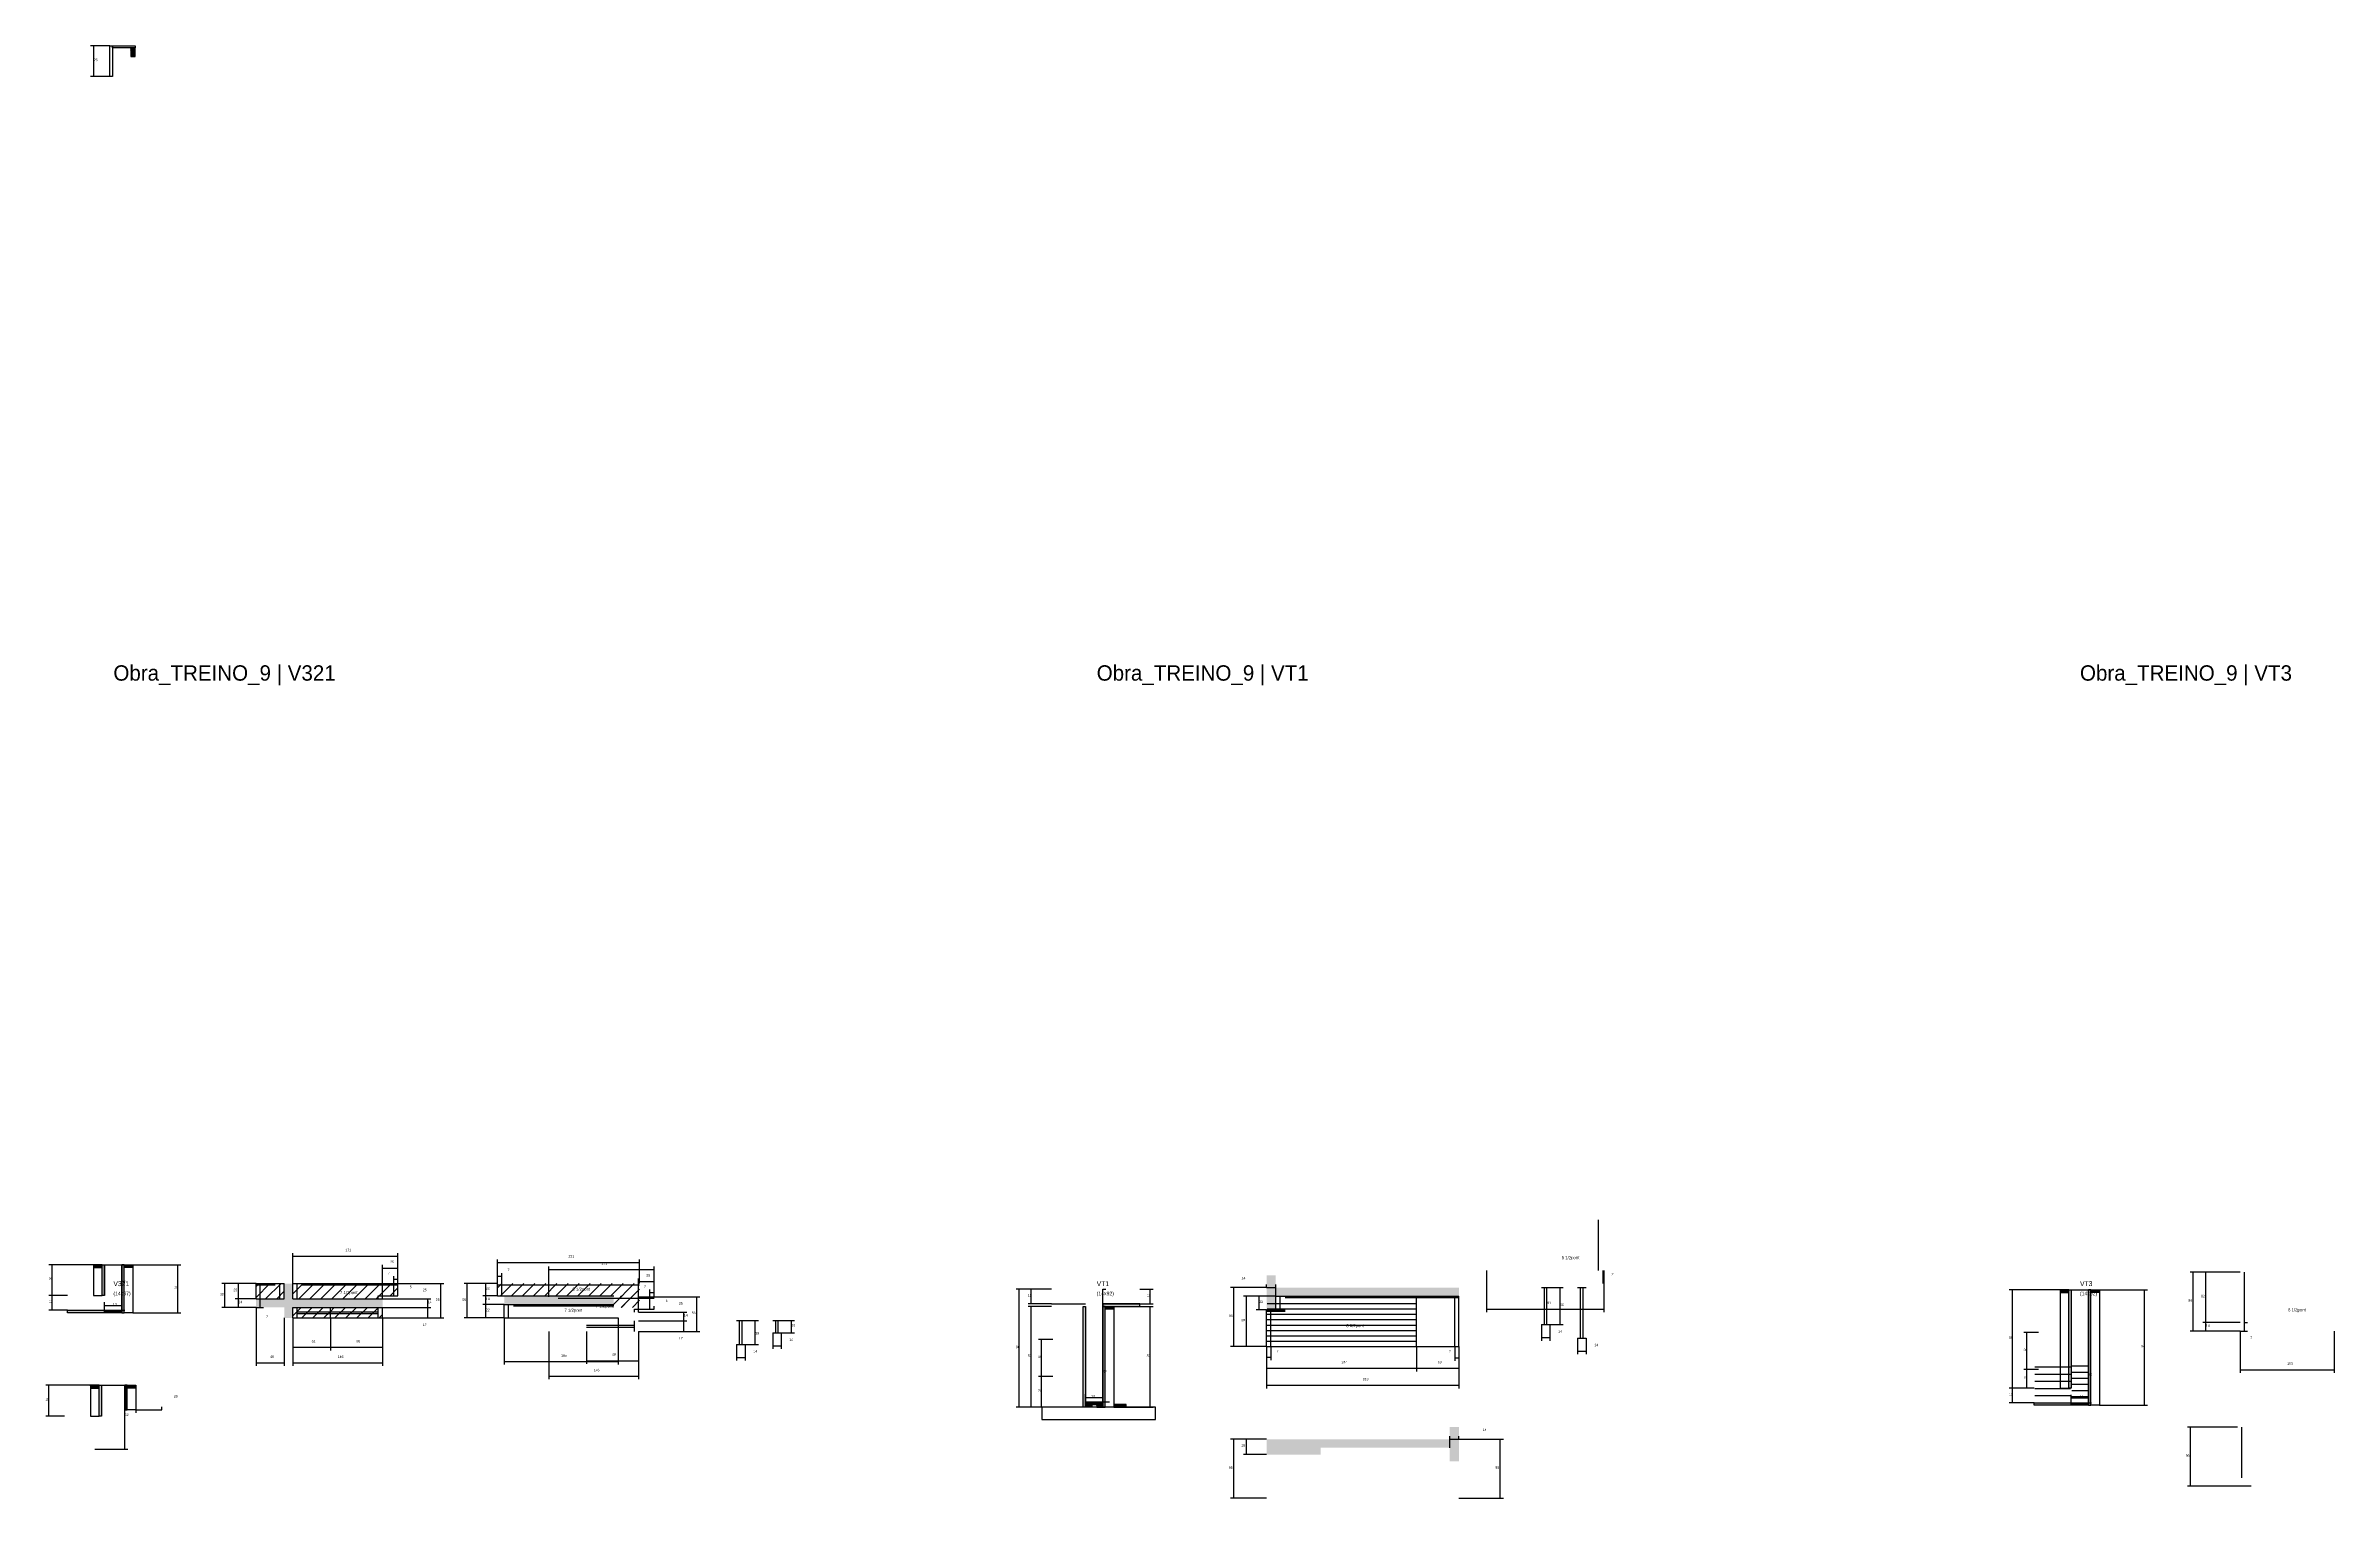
# Model space of a CAD drawing. Header units: metres. Extents: x -2848 to 22762, y -45195 to 1016.
# Drawn here: x 9490 to 13214, y -44340 to -41977 of the extents above; entities that cross this region are included whole.
import ezdxf

# ---------------------------------------------------------------- set-up
doc = ezdxf.new("R2010")
doc.units = ezdxf.units.M
for name, color, linetype in [('COTA', 4, 'Continuous'), ('Cota Seção (2x)', 4, 'Continuous'), ('Hachura', 253, 'Continuous'), ('LABEL_ID', 3, 'Continuous'), ('Madeira', 126, 'Continuous'), ('NOMENCLATURA', 7, 'Continuous'), ('Painéis', 200, 'Continuous'), ('SARR_2.2x7', 40, 'Continuous'), ('SARR_EDITAR', 141, 'Continuous'), ('Texto Seção', 7, 'Continuous')]:
    doc.layers.add(name, color=color, linetype=linetype)

msp = doc.modelspace()

# ---------------------------------------------------------------- hatches: boundary and pattern name
at = {"layer": 'COTA'}
h = msp.add_hatch(dxfattribs=at)
h.set_pattern_fill('AR-CONC', scale=0.03)
h.paths.add_polyline_path([(9892.1, -44015.8), (9892.1, -43990.8), (9878.1, -43990.8), (9878.1, -44015.8), (9832.1, -44015.8), (9832.1, -44029.8), (9878.1, -44029.8), (9878.1, -44046.8), (9892.1, -44046.8), (9892.1, -44029.8), (10038.1, -44029.8), (10038.1, -44015.8)])
h = msp.add_hatch(dxfattribs=at)
h.set_pattern_fill('AR-CONC', scale=0.03)
h.paths.add_polyline_path([(10414.1, -44024.8), (10414.1, -44010.8), (10236.1, -44010.8), (10236.1, -44024.8)])
h = msp.add_hatch(dxfattribs=at)
h.set_pattern_fill('AR-CONC', scale=0.03)
h.paths.add_polyline_path([(11491.5, -44011.5), (11789.5, -44011.5), (11789.5, -43997.5), (11491.5, -43997.5), (11491.5, -43977.5), (11476.5, -43977.5), (11476.5, -44033.5), (11491.5, -44033.5)])
h = msp.add_hatch(dxfattribs=at)
h.set_pattern_fill('AR-CONC', scale=0.03)
h.paths.add_polyline_path([(11564.5, -44269.1), (11564.5, -44258.1), (11774.5, -44258.1), (11774.5, -44280.1), (11789.5, -44280.1), (11789.5, -44224.1), (11774.5, -44224.1), (11774.5, -44244.1), (11476.5, -44244.1), (11476.5, -44269.1)])
at = {"layer": 'Hachura'}
h = msp.add_hatch(dxfattribs=at)
h.set_pattern_fill('ANSI31', scale=0.5)
h.paths.add_polyline_path([(9581.6, -43964.7), (9581.6, -43960.3), (9581.6, -43960.3), (9567.6, -43960.3), (9567.6, -43960.3), (9567.6, -43964.7), (9567.6, -43964.7), (9581.6, -43964.7)])
h = msp.add_hatch(color=8, dxfattribs=at)
h.dxf.hatch_style = 1
h.paths.add_polyline_path([(9581.6, -43960.3), (9585.6, -43960.3), (9585.6, -44010.3), (9581.6, -44010.3)])
h = msp.add_hatch(color=8, dxfattribs=at)
h.dxf.hatch_style = 1
h.paths.add_polyline_path([(9613.6, -43960.3), (9617.6, -43960.3), (9617.6, -43960.3), (9617.6, -44038.3), (9617.6, -44038.3), (9613.6, -44038.3), (9613.6, -44038.3), (9613.6, -43960.3)])
h = msp.add_hatch(dxfattribs=at)
h.set_pattern_fill('ANSI31', scale=0.5)
h.paths.add_polyline_path([(9617.6, -43964.7), (9617.6, -43960.3), (9617.6, -43960.3), (9631.6, -43960.3), (9631.6, -43960.3), (9631.6, -43964.7), (9631.6, -43964.7), (9617.6, -43964.7)])
h = msp.add_hatch(dxfattribs=at)
h.set_pattern_fill('ANSI31', scale=4)
h.paths.add_polyline_path([(9878.1, -43990.8), (9832.1, -43990.8), (9832.1, -44015.8), (9878.1, -44015.8)])
h = msp.add_hatch(dxfattribs=at)
h.set_pattern_fill('ANSI31', scale=4)
h.paths.add_polyline_path([(10038.1, -44015.8), (10038.1, -44010.8), (10063.1, -44010.8), (10063.1, -43990.8), (9892.1, -43990.8), (9892.1, -44015.8)])
h = msp.add_hatch(dxfattribs=at)
h.set_pattern_fill('ANSI31', scale=4)
h.paths.add_polyline_path([(10225.1, -43990.8), (10225.1, -44010.8), (10414.1, -44010.8), (10414.1, -44029.8), (10456.1, -44029.8), (10456.1, -43990.8)])
h = msp.add_hatch(dxfattribs=at)
h.set_pattern_fill('ANSI31', scale=4)
h.paths.add_polyline_path([(10438.4, -44029.7), (10438.4, -44010.9), (10438.4, -44010.9), (10423.4, -44010.9), (10423.4, -44010.9), (10423.4, -44029.7), (10423.4, -44029.7), (10438.4, -44029.7)])
h = msp.add_hatch(dxfattribs=at)
h.set_pattern_fill('ANSI31', scale=0.5)
h.paths.add_polyline_path([(12781.6, -44005.2), (12781.6, -44000.8), (12781.6, -44000.8), (12767.6, -44000.8), (12767.6, -44000.8), (12767.6, -44005.2), (12767.6, -44005.2), (12781.6, -44005.2)])
h = msp.add_hatch(color=8, dxfattribs=at)
h.dxf.hatch_style = 1
h.paths.add_polyline_path([(12781.6, -44000.8), (12785.6, -44000.8), (12785.6, -44000.8), (12785.6, -44160.8), (12785.6, -44160.8), (12781.6, -44160.8), (12781.6, -44160.8), (12781.6, -44000.8)])
h = msp.add_hatch(color=8, dxfattribs=at)
h.dxf.hatch_style = 1
h.paths.add_polyline_path([(12813.6, -44000.8), (12817.6, -44000.8), (12817.6, -44000.8), (12817.6, -44188.8), (12817.6, -44188.8), (12813.6, -44188.8), (12813.6, -44188.8), (12813.6, -44000.8)])
h = msp.add_hatch(dxfattribs=at)
h.set_pattern_fill('ANSI31', scale=0.5)
h.paths.add_polyline_path([(12817.6, -44005.2), (12817.6, -44000.8), (12817.6, -44000.8), (12831.6, -44000.8), (12831.6, -44000.8), (12831.6, -44005.2), (12831.6, -44005.2), (12817.6, -44005.2)])
h = msp.add_hatch(color=8, dxfattribs=at)
h.dxf.hatch_style = 1
h.paths.add_polyline_path([(9525.6, -44038.3), (9525.6, -44034.3), (9525.6, -44034.3), (9585.6, -44034.3), (9585.6, -44034.3), (9585.6, -44038.3), (9585.6, -44038.3), (9525.6, -44038.3)])
h = msp.add_hatch(color=8, dxfattribs=at)
h.dxf.hatch_style = 1
h.paths.add_polyline_path([(9585.6, -44038.3), (9585.6, -44034.3), (9585.6, -44034.3), (9613.6, -44034.3), (9613.6, -44034.3), (9613.6, -44038.3), (9613.6, -44038.3), (9585.6, -44038.3)])
h = msp.add_hatch(dxfattribs=at)
h.set_pattern_fill('ANSI31', scale=4)
h.paths.add_polyline_path([(9892.1, -44029.8), (9892.1, -44046.8), (9953.1, -44046.8), (9953.1, -44029.8)])
h = msp.add_hatch(dxfattribs=at)
h.set_pattern_fill('ANSI31', scale=4)
h.paths.add_polyline_path([(10038.1, -44046.8), (10038.1, -44029.8), (9953.1, -44029.8), (9953.1, -44046.8)])
h = msp.add_hatch(color=8, dxfattribs=at)
h.dxf.hatch_style = 1
h.paths.add_polyline_path([(11178, -44028), (11182, -44028), (11182, -44028), (11182, -44192), (11182, -44192), (11178, -44192), (11178, -44192), (11178, -44028)])
h = msp.add_hatch(color=8, dxfattribs=at)
h.dxf.hatch_style = 1
h.paths.add_polyline_path([(11270, -44028), (11270, -44024), (11270, -44024), (11210, -44024), (11210, -44024), (11210, -44028), (11210, -44028), (11270, -44028)])
h = msp.add_hatch(color=8, dxfattribs=at)
h.dxf.hatch_style = 1
h.paths.add_polyline_path([(11214, -44028), (11210, -44028), (11210, -44028), (11210, -44192), (11210, -44192), (11214, -44192), (11214, -44192), (11214, -44028)])
h = msp.add_hatch(dxfattribs=at)
h.set_pattern_fill('ANSI31', scale=0.5)
h.paths.add_polyline_path([(11214, -44032.4), (11214, -44028), (11214, -44028), (11228, -44028), (11228, -44028), (11228, -44032.4), (11228, -44032.4), (11214, -44032.4)])
h = msp.add_hatch(dxfattribs=at)
h.set_pattern_fill('ANSI31', scale=0.5)
h.paths.add_polyline_path([(9576.6, -44160.8), (9576.6, -44156.4), (9576.6, -44156.4), (9562.6, -44156.4), (9562.6, -44156.4), (9562.6, -44160.8), (9562.6, -44160.8), (9576.6, -44160.8)])
h = msp.add_hatch(color=8, dxfattribs=at)
h.dxf.hatch_style = 1
h.paths.add_polyline_path([(9576.6, -44156.4), (9580.6, -44156.4), (9580.6, -44206.4), (9576.6, -44206.4)])
h = msp.add_hatch(color=8, dxfattribs=at)
h.dxf.hatch_style = 1
h.paths.add_polyline_path([(9622.6, -44156.4), (9618.6, -44156.4), (9618.6, -44156.4), (9618.6, -44196.4), (9618.6, -44196.4), (9622.6, -44196.4), (9622.6, -44196.4), (9622.6, -44156.4)])
h = msp.add_hatch(dxfattribs=at)
h.set_pattern_fill('ANSI31', scale=0.5)
h.paths.add_polyline_path([(9622.6, -44160.8), (9622.6, -44156.4), (9622.6, -44156.4), (9636.6, -44156.4), (9636.6, -44156.4), (9636.6, -44160.8), (9636.6, -44160.8), (9622.6, -44160.8)])
h = msp.add_hatch(color=8, dxfattribs=at)
h.dxf.hatch_style = 1
h.paths.add_polyline_path([(11210, -44187.6), (11210, -44184), (11210, -44184), (11182, -44184), (11182, -44184), (11182, -44187.6), (11182, -44187.6), (11210, -44187.6)])
h = msp.add_hatch(dxfattribs=at)
h.set_pattern_fill('ANSI31', scale=0.5)
h.paths.add_polyline_path([(11182, -44192), (11182, -44187.6), (11182, -44187.6), (11192, -44187.6), (11192, -44187.6), (11192, -44192), (11192, -44192), (11182, -44192)])
h = msp.add_hatch(dxfattribs=at)
h.set_pattern_fill('ANSI31', scale=0.5)
h.paths.add_polyline_path([(11210, -44192), (11210, -44187.6), (11210, -44187.6), (11200, -44187.6), (11200, -44187.6), (11200, -44192), (11200, -44192), (11210, -44192)])
h = msp.add_hatch(dxfattribs=at)
h.set_pattern_fill('ANSI31', scale=0.5)
h.paths.add_polyline_path([(11248, -44192), (11248, -44187.6), (11248, -44187.6), (11228, -44187.6), (11228, -44187.6), (11228, -44192), (11228, -44192), (11248, -44192)])
h = msp.add_hatch(color=8, dxfattribs=at)
h.dxf.hatch_style = 1
h.paths.add_polyline_path([(12725.6, -44188.8), (12725.6, -44184.8), (12725.6, -44184.8), (12785.6, -44184.8), (12785.6, -44184.8), (12785.6, -44188.8), (12785.6, -44188.8), (12725.6, -44188.8)])
h = msp.add_hatch(color=8, dxfattribs=at)
h.dxf.hatch_style = 1
h.paths.add_polyline_path([(12785.6, -44188.8), (12785.6, -44184.8), (12785.6, -44184.8), (12813.6, -44184.8), (12813.6, -44184.8), (12813.6, -44188.8), (12813.6, -44188.8), (12785.6, -44188.8)])
at = {"layer": 'Madeira'}
h = msp.add_hatch(dxfattribs=at)
h.set_pattern_fill('ANSI31', scale=0.2)
h.paths.add_polyline_path([(9635.4, -41980.7), (9628.4, -41980.7), (9628.4, -41994.7), (9635.4, -41994.7)])

# ---------------------------------------------------------------- linework, layer by layer
at = {"layer": 'COTA'}
for p, q in [((9567.6, -43960.3), (9495.2, -43960.3)), ((9500.2, -44010.3), (9500.2, -43960.3)), ((9631.6, -43960.3), (9710, -43960.3)), ((9705, -44038.3), (9705, -43960.3)), ((9892.1, -43990.8), (9892.1, -43941.2)), ((9892.1, -43946.2), (10063.1, -43946.2)), ((10038.1, -44010.8), (10038.1, -43960.6)), ((10038.1, -43965.6), (10063.1, -43965.6)), ((10063.1, -43990.8), (10063.1, -43941.2)), ((10063.1, -43990.8), (10063.1, -43960.6)), ((10225.1, -43990.8), (10225.1, -43951.6)), ((10225.1, -43956.6), (10456.1, -43956.6)), ((10225.1, -43990.8), (10225.1, -43973.9)), ((10232.1, -43990.8), (10232.1, -43973.9)), ((10308.7, -44012.6), (10308.7, -43963)), ((10308.7, -43968), (10479.7, -43968)), ((10456.1, -43990.8), (10456.1, -43951.6)), ((10479.7, -44012.6), (10479.7, -43963)), ((11834.4, -43969.4), (11834.4, -44037.3)), ((12023.4, -43969.4), (12023.4, -43990.7)), ((12025.4, -43969.4), (12025.4, -44037.3)), ((12025.4, -43969.4), (12025.4, -43990.7)), ((13060.7, -43972.2), (12979.4, -43972.2)), ((12984.4, -44068.2), (12984.4, -43972.2)), ((13060.7, -43972.2), (13000, -43972.2)), ((13005, -44054.2), (13005, -43972.2)), ((9525.6, -44010.3), (9495.2, -44010.3)), ((9525.6, -44010.3), (9495.2, -44010.3)), ((9500.2, -44034.3), (9500.2, -44010.3)), ((9832.1, -43990.8), (9776.4, -43990.8)), ((9781.4, -44029.8), (9781.4, -43990.8)), ((9832.1, -43990.8), (9798.4, -43990.8)), ((9803.4, -44015.8), (9803.4, -43990.8)), ((10038.1, -44015.8), (10038.1, -43985.8)), ((10038.1, -43990.8), (10063.1, -43990.8)), ((10038.1, -44015.8), (10038.1, -44005.8)), ((10038.1, -44010.8), (10063.1, -44010.8)), ((10056.1, -43990.8), (10056.1, -43978.8)), ((10056.1, -43983.8), (10063.1, -43983.8)), ((10063.1, -43990.8), (10063.1, -43978.8)), ((10063.1, -43990.8), (10063.1, -43985.8)), ((10063.1, -43990.8), (10137.6, -43990.8)), ((10063.1, -44010.8), (10063.1, -44005.8)), ((10132.6, -44046.8), (10132.6, -43990.8)), ((10225.1, -43990.8), (10170.9, -43990.8)), ((10175.9, -44046.8), (10175.9, -43990.8)), ((10225.1, -43990.8), (10201.1, -43990.8)), ((10225.1, -44010.8), (10201.1, -44010.8)), ((10225.1, -44010.8), (10201.1, -44010.8)), ((10206.1, -44010.8), (10206.1, -43990.8)), ((10206.1, -44024.8), (10206.1, -44010.8)), ((10225.1, -43978.9), (10232.1, -43978.9)), ((10454.7, -44032.6), (10454.7, -43982.4)), ((10454.7, -43987.4), (10479.7, -43987.4)), ((10454.7, -44037.6), (10454.7, -44007.6)), ((10454.7, -44012.6), (10479.7, -44012.6)), ((10472.7, -44012.6), (10472.7, -44000.6)), ((10472.7, -44005.6), (10479.7, -44005.6)), ((10479.7, -44012.6), (10479.7, -43982.4)), ((10479.7, -44012.6), (10479.7, -44000.6)), ((10479.7, -44012.6), (10479.7, -44007.6)), ((10479.7, -44012.6), (10554.1, -44012.6)), ((10549.1, -44068.6), (10549.1, -44012.6)), ((11126.4, -44000), (11069, -44000)), ((11074, -44192), (11074, -44000)), ((11126.4, -44000), (11088.3, -44000)), ((11093.3, -44024), (11093.3, -44000)), ((11270, -44000), (11291.8, -44000)), ((11286.8, -44024), (11286.8, -44000)), ((11476.5, -43997.5), (11418, -43997.5)), ((11423, -44093.5), (11423, -43997.5)), ((11491.5, -44011.5), (11438.7, -44011.5)), ((11443.7, -44093.5), (11443.7, -44011.5)), ((11491.5, -44011.5), (11459.6, -44011.5)), ((11464.6, -44033.5), (11464.6, -44011.5)), ((11476.5, -43997.5), (11476.5, -43992.5)), ((11476.5, -43997.5), (11491.5, -43997.5)), ((11491.5, -44011.5), (11491.5, -43992.5)), ((11937.6, -43997.5), (11959.2, -43997.5)), ((11954.2, -44057.5), (11954.2, -43997.5)), ((12023.4, -43985.7), (12025.4, -43985.7)), ((12767.6, -44000.8), (12685, -44000.8)), ((12690, -44160.8), (12690, -44000.8)), ((12831.6, -44000.8), (12910, -44000.8)), ((12905, -44188.8), (12905, -44000.8)), ((9525.6, -44034.3), (9495.2, -44034.3)), ((9631.6, -44038.3), (9710, -44038.3)), ((9832.1, -44029.8), (9776.4, -44029.8)), ((9832.1, -44015.8), (9798.4, -44015.8)), ((9832.1, -44015.8), (9798.4, -44015.8)), ((9832.1, -44029.8), (9798.4, -44029.8)), ((9803.4, -44029.8), (9803.4, -44015.8)), ((9832.1, -44029.8), (9832.1, -44124.8)), ((9832.1, -44029.8), (9844.1, -44029.8)), ((9839.1, -44029.8), (9839.1, -44015.8)), ((9839.1, -44015.8), (9844.1, -44015.8)), ((9878.1, -44046.8), (9878.1, -44124.8)), ((9892.1, -44046.8), (9892.1, -44099.6)), ((9892.1, -44046.8), (9892.1, -44124.8)), ((9953.1, -44046.8), (9953.1, -44099.6)), ((9953.1, -44046.8), (9953.1, -44099.6)), ((10038.1, -44015.8), (10116.6, -44015.8)), ((10038.1, -44029.8), (10116.6, -44029.8)), ((10038.1, -44029.8), (10116.6, -44029.8)), ((10038.1, -44046.8), (10038.1, -44099.6)), ((10038.1, -44046.8), (10038.1, -44124.8)), ((10038.1, -44046.8), (10116.6, -44046.8)), ((10038.1, -44046.8), (10137.6, -44046.8)), ((10111.6, -44029.8), (10111.6, -44015.8)), ((10111.6, -44046.8), (10111.6, -44029.8)), ((10236.1, -44046.8), (10170.9, -44046.8)), ((10236.1, -44024.8), (10201.1, -44024.8)), ((10236.1, -44024.8), (10201.1, -44024.8)), ((10236.1, -44046.8), (10201.1, -44046.8)), ((10206.1, -44046.8), (10206.1, -44024.8)), ((10236.1, -44046.8), (10236.1, -44122.8)), ((10421.1, -44046.8), (10421.1, -44122.8)), ((10454.7, -44037.6), (10454.7, -44027.6)), ((10454.7, -44032.6), (10479.7, -44032.6)), ((10454.7, -44037.6), (10533.2, -44037.6)), ((10454.7, -44051.6), (10533.2, -44051.6)), ((10454.7, -44051.6), (10533.2, -44051.6)), ((10479.7, -44032.6), (10479.7, -44027.6)), ((10528.2, -44051.6), (10528.2, -44037.6)), ((10528.2, -44068.6), (10528.2, -44051.6)), ((10627.9, -44050.8), (10649.5, -44050.8)), ((10644.5, -44089.8), (10644.5, -44050.8)), ((10686.8, -44050.8), (10708.3, -44050.8)), ((10703.3, -44070.8), (10703.3, -44050.8)), ((11126.4, -44024), (11088.3, -44024)), ((11126.4, -44028), (11088.3, -44028)), ((11093.3, -44192), (11093.3, -44028)), ((11270, -44024), (11291.8, -44024)), ((11270, -44028), (11291.8, -44028)), ((11286.8, -44192), (11286.8, -44028)), ((11476.5, -44033.5), (11459.6, -44033.5)), ((11834.4, -44032.3), (12025.4, -44032.3)), ((10308.7, -44068.6), (10308.7, -44146.6)), ((10369.7, -44068.6), (10369.7, -44121.4)), ((10454.7, -44068.6), (10454.7, -44121.4)), ((10454.7, -44068.6), (10454.7, -44146.6)), ((10454.7, -44068.6), (10533.2, -44068.6)), ((10454.7, -44068.6), (10554.1, -44068.6)), ((10672.8, -44070.8), (10672.8, -44097.1)), ((10686.8, -44070.8), (10708.3, -44070.8)), ((10686.8, -44070.8), (10686.8, -44097.1)), ((11128.7, -44081.9), (11105.1, -44081.9)), ((11110.1, -44142), (11110.1, -44081.9)), ((11923.6, -44057.5), (11923.6, -44083.8)), ((11923.6, -44078.8), (11937.6, -44078.8)), ((11937.6, -44057.5), (11959.2, -44057.5)), ((11937.6, -44057.5), (11937.6, -44083.8)), ((11982.5, -44079.5), (11982.5, -44105.8)), ((11996.5, -44079.5), (11996.5, -44105.8)), ((12732.3, -44070.7), (12708.7, -44070.7)), ((12713.7, -44130.8), (12713.7, -44070.7)), ((13060.7, -44068.2), (12979.4, -44068.2)), ((13060.7, -44054.2), (13000, -44054.2)), ((13060.7, -44054.2), (13000, -44054.2)), ((13060.7, -44068.2), (13000, -44068.2)), ((13005, -44068.2), (13005, -44054.2)), ((13060.7, -44068.2), (13060.7, -44136.1)), ((13060.7, -44068.2), (13072.7, -44068.2)), ((13067.7, -44068.2), (13067.7, -44054.2)), ((13067.7, -44054.2), (13072.7, -44054.2)), ((13213.7, -44068.2), (13213.7, -44136.1)), ((9832.1, -44119.8), (9878.1, -44119.8)), ((9892.1, -44094.6), (9953.1, -44094.6)), ((9892.1, -44119.8), (10038.1, -44119.8)), ((9953.1, -44094.6), (10038.1, -44094.6)), ((10236.1, -44117.8), (10421.1, -44117.8)), ((10369.7, -44116.4), (10454.7, -44116.4)), ((10613.9, -44089.8), (10613.9, -44116.1)), ((10613.9, -44111.1), (10627.9, -44111.1)), ((10627.9, -44089.8), (10649.5, -44089.8)), ((10627.9, -44089.8), (10627.9, -44116.1)), ((10672.8, -44092.1), (10686.8, -44092.1)), ((11476.5, -44093.5), (11418, -44093.5)), ((11476.5, -44093.5), (11438.7, -44093.5)), ((11476.5, -44093.5), (11476.5, -44133.7)), ((11476.5, -44093.5), (11476.5, -44161.4)), ((11476.5, -44093.5), (11476.5, -44115.7)), ((11476.5, -44110.7), (11483.5, -44110.7)), ((11483.5, -44093.5), (11483.5, -44115.7)), ((11720.5, -44093.5), (11720.5, -44133.7)), ((11720.5, -44093.5), (11720.5, -44133.7)), ((11782.5, -44093.5), (11782.5, -44116.6)), ((11782.5, -44111.6), (11789.5, -44111.6)), ((11789.5, -44093.5), (11789.5, -44161.4)), ((11789.5, -44093.5), (11789.5, -44133.7)), ((11789.5, -44093.5), (11789.5, -44116.6)), ((11982.5, -44100.8), (11996.5, -44100.8)), ((9562.6, -44156.4), (9490.2, -44156.4)), ((9495.2, -44206.4), (9495.2, -44156.4)), ((9636.6, -44156.4), (9636.6, -44201.4)), ((10308.7, -44141.6), (10454.7, -44141.6)), ((11128.7, -44142), (11105.1, -44142)), ((11128.7, -44142), (11105.1, -44142)), ((11110.1, -44192), (11110.1, -44142)), ((11476.5, -44128.7), (11720.5, -44128.7)), ((11476.5, -44156.4), (11789.5, -44156.4)), ((11720.5, -44128.7), (11789.5, -44128.7)), ((12725.6, -44160.8), (12685, -44160.8)), ((12725.6, -44160.8), (12685, -44160.8)), ((12690, -44184.8), (12690, -44160.8)), ((12732.3, -44130.8), (12708.7, -44130.8)), ((12732.3, -44130.8), (12708.7, -44130.8)), ((12725.6, -44160.8), (12708.7, -44160.8)), ((12713.7, -44160.8), (12713.7, -44130.8)), ((13060.7, -44131.1), (13213.7, -44131.1)), ((9636.6, -44196.4), (9678.6, -44196.4)), ((9678.6, -44196.4), (9678.6, -44191.4)), ((11148.4, -44192), (11069, -44192)), ((11148.4, -44192), (11088.3, -44192)), ((11128.7, -44192), (11105.1, -44192)), ((11243.6, -44192), (11291.8, -44192)), ((12725.6, -44184.8), (12685, -44184.8)), ((12831.6, -44188.8), (12910, -44188.8)), ((9520.6, -44206.4), (9490.2, -44206.4)), ((13056.3, -44224.7), (12975, -44224.7)), ((12980, -44320.7), (12980, -44224.7)), ((11476.5, -44244.1), (11418, -44244.1)), ((11423, -44340.1), (11423, -44244.1)), ((11476.5, -44244.1), (11438.7, -44244.1)), ((11476.5, -44269.1), (11438.7, -44269.1)), ((11443.7, -44269.1), (11443.7, -44244.1)), ((11774.5, -44258.1), (11774.5, -44239.1)), ((11774.5, -44244.1), (11789.5, -44244.1)), ((11789.5, -44244.1), (11789.5, -44239.1)), ((11789.5, -44244.1), (11861.8, -44244.1)), ((11856.8, -44340.1), (11856.8, -44244.1)), ((11476.5, -44340.1), (11418, -44340.1)), ((11789.5, -44340.1), (11861.8, -44340.1)), ((13078.3, -44320.7), (12975, -44320.7))]:
    msp.add_line(p, q, dxfattribs=at)
at = {"layer": 'Cota Seção (2x)'}
for p, q in [((9594.4, -41977.1), (9563, -41977.1)), ((9568, -42027.1), (9568, -41977.1)), ((9594.4, -42027.1), (9563, -42027.1)), ((9574.6, -43960.3), (9618.6, -43960.3)), ((9613.6, -44034.3), (9613.6, -43960.3)), ((11210, -44184), (11210, -44000)), ((11210, -44000), (11215, -44000)), ((12774.6, -44000.8), (12818.6, -44000.8)), ((12813.6, -44184.8), (12813.6, -44000.8)), ((9574.6, -44034.3), (9618.6, -44034.3)), ((9585.6, -44034.3), (9585.6, -44021.3)), ((9585.6, -44026.3), (9613.6, -44026.3)), ((9613.6, -44034.3), (9613.6, -44021.3)), ((9569.6, -44156.4), (9623.6, -44156.4)), ((9618.6, -44260.4), (9618.6, -44156.4)), ((11182, -44192), (11182, -44171)), ((11182, -44176), (11210, -44176)), ((11221, -44184), (11205, -44184)), ((11210, -44192), (11210, -44171)), ((12774.6, -44184.8), (12818.6, -44184.8)), ((12785.6, -44184.8), (12785.6, -44171.8)), ((12785.6, -44176.8), (12813.6, -44176.8)), ((12813.6, -44184.8), (12813.6, -44171.8)), ((9569.6, -44260.4), (9623.6, -44260.4))]:
    msp.add_line(p, q, dxfattribs=at)
at = {"layer": 'Madeira'}
for points in [[(9635.4, -41980.7), (9628.4, -41980.7), (9628.4, -41994.7), (9635.4, -41994.7)], [(9581.6, -43964.7), (9581.6, -43960.3), (9567.6, -43960.3), (9567.6, -43964.7)], [(9581.6, -43960.3), (9567.6, -43960.3), (9567.6, -44010.3), (9581.6, -44010.3)], [(9617.6, -43964.7), (9617.6, -43960.3), (9631.6, -43960.3), (9631.6, -43964.7)], [(9617.6, -43960.3), (9631.6, -43960.3), (9631.6, -44038.3), (9617.6, -44038.3)], [(12781.6, -44005.2), (12781.6, -44000.8), (12767.6, -44000.8), (12767.6, -44005.2)], [(12781.6, -44000.8), (12767.6, -44000.8), (12767.6, -44160.8), (12781.6, -44160.8)], [(12817.6, -44005.2), (12817.6, -44000.8), (12831.6, -44000.8), (12831.6, -44005.2)], [(12817.6, -44000.8), (12831.6, -44000.8), (12831.6, -44188.8), (12817.6, -44188.8)], [(11214, -44032.4), (11214, -44028), (11228, -44028), (11228, -44032.4)], [(11214, -44028), (11228, -44028), (11228, -44192), (11214, -44192)], [(9576.6, -44160.8), (9576.6, -44156.4), (9562.6, -44156.4), (9562.6, -44160.8)], [(9576.6, -44156.4), (9562.6, -44156.4), (9562.6, -44206.4), (9576.6, -44206.4)], [(9622.6, -44160.8), (9622.6, -44156.4), (9636.6, -44156.4), (9636.6, -44160.8)], [(9622.6, -44156.4), (9636.6, -44156.4), (9636.6, -44196.4), (9622.6, -44196.4)], [(11110.5, -44212), (11295.7, -44212), (11295.7, -44192), (11110.5, -44192)], [(11182, -44192), (11182, -44187.6), (11192, -44187.6), (11192, -44192)], [(11210, -44192), (11210, -44187.6), (11200, -44187.6), (11200, -44192)], [(11248, -44192), (11248, -44187.6), (11228, -44187.6), (11228, -44192)]]:
    msp.add_lwpolyline(points, close=True, dxfattribs=at)
at = {"layer": 'Painéis'}
for p, q in [((9585.6, -44010.3), (9585.6, -43960.3)), ((9613.6, -44038.3), (9613.6, -43960.3)), ((9832.1, -43990.8), (9878.1, -43990.8)), ((9832.1, -44015.8), (9832.1, -43990.8)), ((9878.1, -44015.8), (9878.1, -43990.8)), ((9892.1, -43990.8), (10063.1, -43990.8)), ((9892.1, -44015.8), (9892.1, -43990.8)), ((10038.1, -44010.8), (10063.1, -44010.8)), ((10038.1, -44015.8), (10038.1, -44010.8)), ((10063.1, -44010.8), (10063.1, -43990.8)), ((10225.1, -44010.8), (10225.1, -43990.8)), ((10225.1, -44010.8), (10414.1, -44010.8)), ((11491.5, -44011.5), (11789.5, -44011.5)), ((11491.5, -44033.5), (11491.5, -44011.5)), ((11720.5, -44093.5), (11720.5, -44011.5)), ((11789.5, -44093.5), (11789.5, -44011.5)), ((11923.6, -43997.5), (11937.6, -43997.5)), ((11982.5, -43997.5), (11996.5, -43997.5)), ((12813.6, -44188.8), (12813.6, -44000.8)), ((9525.6, -44034.3), (9585.6, -44034.3)), ((9525.6, -44038.3), (9525.6, -44034.3)), ((9585.6, -44034.3), (9613.6, -44034.3)), ((9585.6, -44038.3), (9585.6, -44034.3)), ((9613.6, -44038.3), (9613.6, -44034.3)), ((9832.1, -44015.8), (9878.1, -44015.8)), ((9892.1, -44015.8), (10038.1, -44015.8)), ((9892.1, -44029.8), (10038.1, -44029.8)), ((9892.1, -44046.8), (9892.1, -44029.8)), ((9892.1, -44046.8), (10038.1, -44046.8)), ((9953.1, -44046.8), (9953.1, -44029.8)), ((10038.1, -44046.8), (10038.1, -44029.8)), ((10236.1, -44024.8), (10414.1, -44024.8)), ((10236.1, -44046.8), (10236.1, -44024.8)), ((10236.1, -44046.8), (10421.1, -44046.8)), ((10454.7, -44032.6), (10479.7, -44032.6)), ((10613.9, -44050.8), (10627.9, -44050.8)), ((10672.8, -44050.8), (10686.8, -44050.8)), ((11126.4, -44024), (11182, -44024)), ((11210, -44024), (11270, -44024)), ((11476.5, -44033.5), (11491.5, -44033.5)), ((11476.5, -44093.5), (11476.5, -44033.5)), ((10672.8, -44070.8), (10686.8, -44070.8)), ((11923.6, -44057.5), (11937.6, -44057.5)), ((11982.5, -44079.5), (11996.5, -44079.5)), ((10613.9, -44089.8), (10627.9, -44089.8)), ((11476.5, -44093.5), (11789.5, -44093.5)), ((12725.6, -44184.8), (12785.6, -44184.8)), ((12725.6, -44188.8), (12725.6, -44184.8)), ((12785.6, -44184.8), (12813.6, -44184.8)), ((12785.6, -44188.8), (12785.6, -44184.8)), ((12813.6, -44188.8), (12813.6, -44184.8))]:
    msp.add_line(p, q, dxfattribs=at)
for points in [[(9598.4, -42027.1), (9594.4, -42027.1), (9594.4, -41977.1), (9598.4, -41977.1)], [(9581.6, -43960.3), (9585.6, -43960.3), (9585.6, -44010.3), (9581.6, -44010.3)], [(9617.6, -43960.3), (9613.6, -43960.3), (9613.6, -44038.3), (9617.6, -44038.3)], [(12781.6, -44000.8), (12785.6, -44000.8), (12785.6, -44160.8), (12781.6, -44160.8)], [(12817.6, -44000.8), (12813.6, -44000.8), (12813.6, -44188.8), (12817.6, -44188.8)], [(9525.6, -44038.3), (9525.6, -44034.3), (9585.6, -44034.3), (9585.6, -44038.3)], [(9585.6, -44038.3), (9585.6, -44034.3), (9613.6, -44034.3), (9613.6, -44038.3)], [(11178, -44028), (11182, -44028), (11182, -44192), (11178, -44192)], [(11270, -44028), (11270, -44024), (11210, -44024), (11210, -44028)], [(11214, -44028), (11210, -44028), (11210, -44192), (11214, -44192)], [(9576.6, -44156.4), (9580.6, -44156.4), (9580.6, -44206.4), (9576.6, -44206.4)], [(9622.6, -44156.4), (9618.6, -44156.4), (9618.6, -44196.4), (9622.6, -44196.4)], [(11210, -44187.6), (11210, -44184), (11182, -44184), (11182, -44187.6)], [(12725.6, -44188.8), (12725.6, -44184.8), (12785.6, -44184.8), (12785.6, -44188.8)], [(12785.6, -44188.8), (12785.6, -44184.8), (12813.6, -44184.8), (12813.6, -44188.8)]]:
    msp.add_lwpolyline(points, close=True, dxfattribs=at)
msp.add_lwpolyline([(9598.4, -41977.1), (9635.4, -41977.1), (9635.4, -41980.7), (9598.4, -41980.7), (9598.4, -41977.1)], dxfattribs=at)
at = {"layer": 'SARR_2.2x7'}
for p, q in [((12016.4, -43969.4), (12016.4, -43887.4)), ((13067.7, -44054.2), (13067.7, -43972.2)), ((9832.1, -43993), (9863.1, -43993)), ((9839.1, -44015.8), (9839.1, -43990.8)), ((9871.1, -44015.8), (9871.1, -43990.8)), ((9899.1, -44015.8), (9899.1, -43990.8)), ((9907.1, -43993), (10063.1, -43993)), ((10031.1, -44015.8), (10031.1, -44010.8)), ((10031.1, -44010.8), (10038.1, -44010.8)), ((10056.1, -44010.8), (10056.1, -43990.8)), ((10225.1, -43993), (10456.1, -43993)), ((10232.1, -44010.8), (10232.1, -43990.8)), ((10472.7, -44032.6), (10472.7, -44012.6)), ((11498.5, -44033.5), (11498.5, -44011.5)), ((11506.5, -44013.7), (11720.5, -44013.7)), ((11720.5, -44013.7), (11789.5, -44013.7)), ((11782.5, -44093.5), (11782.5, -44011.5)), ((9899.1, -44046.8), (9899.1, -44029.8)), ((9899.1, -44036.8), (9953.1, -44036.8)), ((9899.1, -44039.8), (9953.1, -44039.8)), ((9953.1, -44036.8), (10031.1, -44036.8)), ((9953.1, -44039.8), (10031.1, -44039.8)), ((10031.1, -44046.8), (10031.1, -44029.8)), ((10243.1, -44046.8), (10243.1, -44024.8)), ((10251.1, -44027), (10414.1, -44027)), ((10323.7, -44014.8), (10479.7, -44014.8)), ((10447.7, -44037.6), (10447.7, -44032.6)), ((10447.7, -44032.6), (10454.7, -44032.6)), ((10447.7, -44068.6), (10447.7, -44051.6)), ((11476.5, -44035.7), (11506.5, -44035.7)), ((11477.5, -44023.3), (11719.5, -44023.3)), ((11477.5, -44032.1), (11719.5, -44032.1)), ((11477.5, -44040.8), (11719.5, -44040.8)), ((11477.5, -44049.6), (11719.5, -44049.6)), ((11483.5, -44093.5), (11483.5, -44033.5)), ((11491.5, -44033.5), (11506.5, -44033.5)), ((10369.7, -44058.6), (10447.7, -44058.6)), ((10369.7, -44061.6), (10447.7, -44061.6)), ((11477.5, -44058.4), (11719.5, -44058.4)), ((11477.5, -44067.2), (11719.5, -44067.2)), ((11477.5, -44075.9), (11719.5, -44075.9)), ((11477.5, -44084.7), (11719.5, -44084.7)), ((12786.8, -44124.8), (12812.8, -44124.8)), ((12726.6, -44126.5), (12784.8, -44126.5)), ((12726.6, -44138.1), (12784.8, -44138.1)), ((12726.6, -44149.8), (12784.8, -44149.8)), ((12726.6, -44161.5), (12784.8, -44161.5)), ((12786.8, -44134.8), (12812.8, -44134.8)), ((12786.8, -44144.8), (12812.8, -44144.8)), ((12786.8, -44154.8), (12812.8, -44154.8)), ((12726.6, -44173.1), (12784.8, -44173.1)), ((12786.8, -44164.8), (12812.8, -44164.8)), ((12786.8, -44174.8), (12812.8, -44174.8)), ((13063.3, -44306.7), (13063.3, -44224.7))]:
    msp.add_line(p, q, dxfattribs=at)
at = {"layer": 'SARR_EDITAR'}
for p, q in [((11928.6, -44057.5), (11928.6, -43997.5)), ((11932.6, -44057.5), (11932.6, -43997.5)), ((11987.5, -44079.5), (11987.5, -43997.5)), ((11991.5, -44079.5), (11991.5, -43997.5)), ((10618.9, -44089.8), (10618.9, -44050.8)), ((10622.9, -44089.8), (10622.9, -44050.8)), ((10677.8, -44070.8), (10677.8, -44050.8)), ((10681.8, -44070.8), (10681.8, -44050.8))]:
    msp.add_line(p, q, dxfattribs=at)

# ---------------------------------------------------------------- texts
at = {"layer": 'COTA'}
for s, p in [('171', (9977.6, -43938.2)), ('7', (10046.8, -43975.8)), ('25', (10050.6, -43957.6)), ('7', (10241.4, -43970.9)), ('231', (10340.6, -43948.6)), ('171', (10394.2, -43960)), ('25', (10467.2, -43979.4)), ('2', (12037.8, -43977.7)), ('25', (9494.7, -43985.3)), ('39', (9699.5, -43999.3)), ('39', (9773.4, -44010.3)), ('25', (9795.4, -44003.3)), ('5', (10082.2, -43998.5)), ('25', (10103.6, -44003.3)), ('20', (10206.1, -44000.8)), ('14', (10206.1, -44017.8)), ('7', (10463.4, -43997.6)), ('12', (11087.8, -44012)), ('12', (11281.3, -44012)), ('14', (11435.7, -43984.1)), ('82', (12997, -44013.2)), ('12', (9494.7, -44022.3)), ('14', (9803.4, -44022.8)), ('7', (9848.5, -44046.8)), ('14', (10111.6, -44022.8)), ('56', (10124.6, -44018.8)), ('56', (10167.9, -44018.8)), ('22', (10206.1, -44035.8)), ('5', (10498.8, -44020.3)), ('25', (10520.2, -44025.1)), ('14', (10528.2, -44044.6)), ('56', (10541.1, -44040.6)), ('96', (11415, -44045.5)), ('82', (11435.7, -44052.5)), ('22', (11464.6, -44022.5)), ('191', (11929.9, -44024.3)), ('60', (11954.2, -44027.5)), ('96', (12976.4, -44020.2)), ('61', (9922.6, -44086.6)), ('85', (9995.6, -44086.6)), ('17', (10103.6, -44060)), ('17', (10520.2, -44081.8)), ('39', (10644.5, -44073.8)), ('14', (10700.1, -44084.1)), ('20', (10703.3, -44060.8)), ('14', (11951, -44070.8)), ('14', (12009.8, -44092.8)), ('80', (12684.5, -44080.8)), ('14', (13005, -44061.2)), ('7', (13077, -44080.9)), ('46', (9855.1, -44111.8)), ('146', (9965.1, -44111.8)), ('185', (10328.6, -44109.8)), ('85', (10412.2, -44108.4)), ('14', (10641.3, -44103.1)), ('96', (11068.5, -44096)), ('82', (11087.8, -44110)), ('30', (11104.6, -44112)), ('82', (11281.3, -44110)), ('7', (11492.8, -44102.7)), ('244', (11598.5, -44120.7)), ('69', (11755, -44120.7)), ('7', (11773.1, -44103.6)), ('30', (12708.2, -44100.7)), ('94', (12899.5, -44094.8)), ('153', (13137.2, -44123.1)), ('146', (10381.7, -44133.6)), ('25', (11104.6, -44167)), ('313', (11633, -44148.4)), ('15', (12708.2, -44145.8)), ('25', (9489.7, -44181.4)), ('20', (9698.5, -44176.4)), ('12', (12684.5, -44172.8)), ('14', (11828.2, -44230.7)), ('25', (11435.7, -44256.6)), ('96', (12972, -44272.7)), ('96', (11415, -44292.1)), ('96', (11848.8, -44292.1))]:
    msp.add_text(s, height=4, dxfattribs=at).set_placement(p)
at = {"layer": 'Cota Seção (2x)'}
for s, p in [('25', (9568, -42002.1)), ('37', (9613.6, -43990.3)), ('14', (9599.3, -44026.3)), ('92', (11210, -44136)), ('92', (12813.6, -44140.7)), ('14', (11191, -44176)), ('14', (12799.3, -44176.8)), ('52', (9618.6, -44206.4))]:
    msp.add_text(s, height=4, dxfattribs=at).set_placement(p)
at = {"layer": 'LABEL_ID'}
for s, p in [('Obra_TREINO_9 | V321', (9600, -43010)), ('Obra_TREINO_9 | VT1', (11200, -43010)), ('Obra_TREINO_9 | VT3', (12800, -43010))]:
    msp.add_text(s, height=25, dxfattribs=at).set_placement(p)
at = {"layer": 'NOMENCLATURA'}
for s, p in [('5 1/2pont', (11956.7, -43951.2)), ('7 1/2pont', (9968.6, -44008.1)), ('8 1/2pont', (10347, -44002.5)), ('7 1/2pont', (10333.8, -44036.8)), ('7 1/2pont', (10385.2, -44029.9)), ('6 1/2pont', (13138.6, -44036)), ('8 1/2pont', (11606, -44061.8))]:
    msp.add_text(s, height=5, dxfattribs=at).set_placement(p)
at = {"layer": 'Texto Seção'}
for s, height, p in [('V321', 8, (9600, -43995)), ('(14x37)', 6, (9600, -44010)), ('VT1', 8, (11200, -43995)), ('(14x92)', 6, (11200, -44010)), ('VT3', 8, (12800, -43995)), ('(14x92)', 6, (12800, -44010))]:
    msp.add_text(s, height=height, dxfattribs=at).set_placement(p)

doc.saveas('drawing.dxf')
